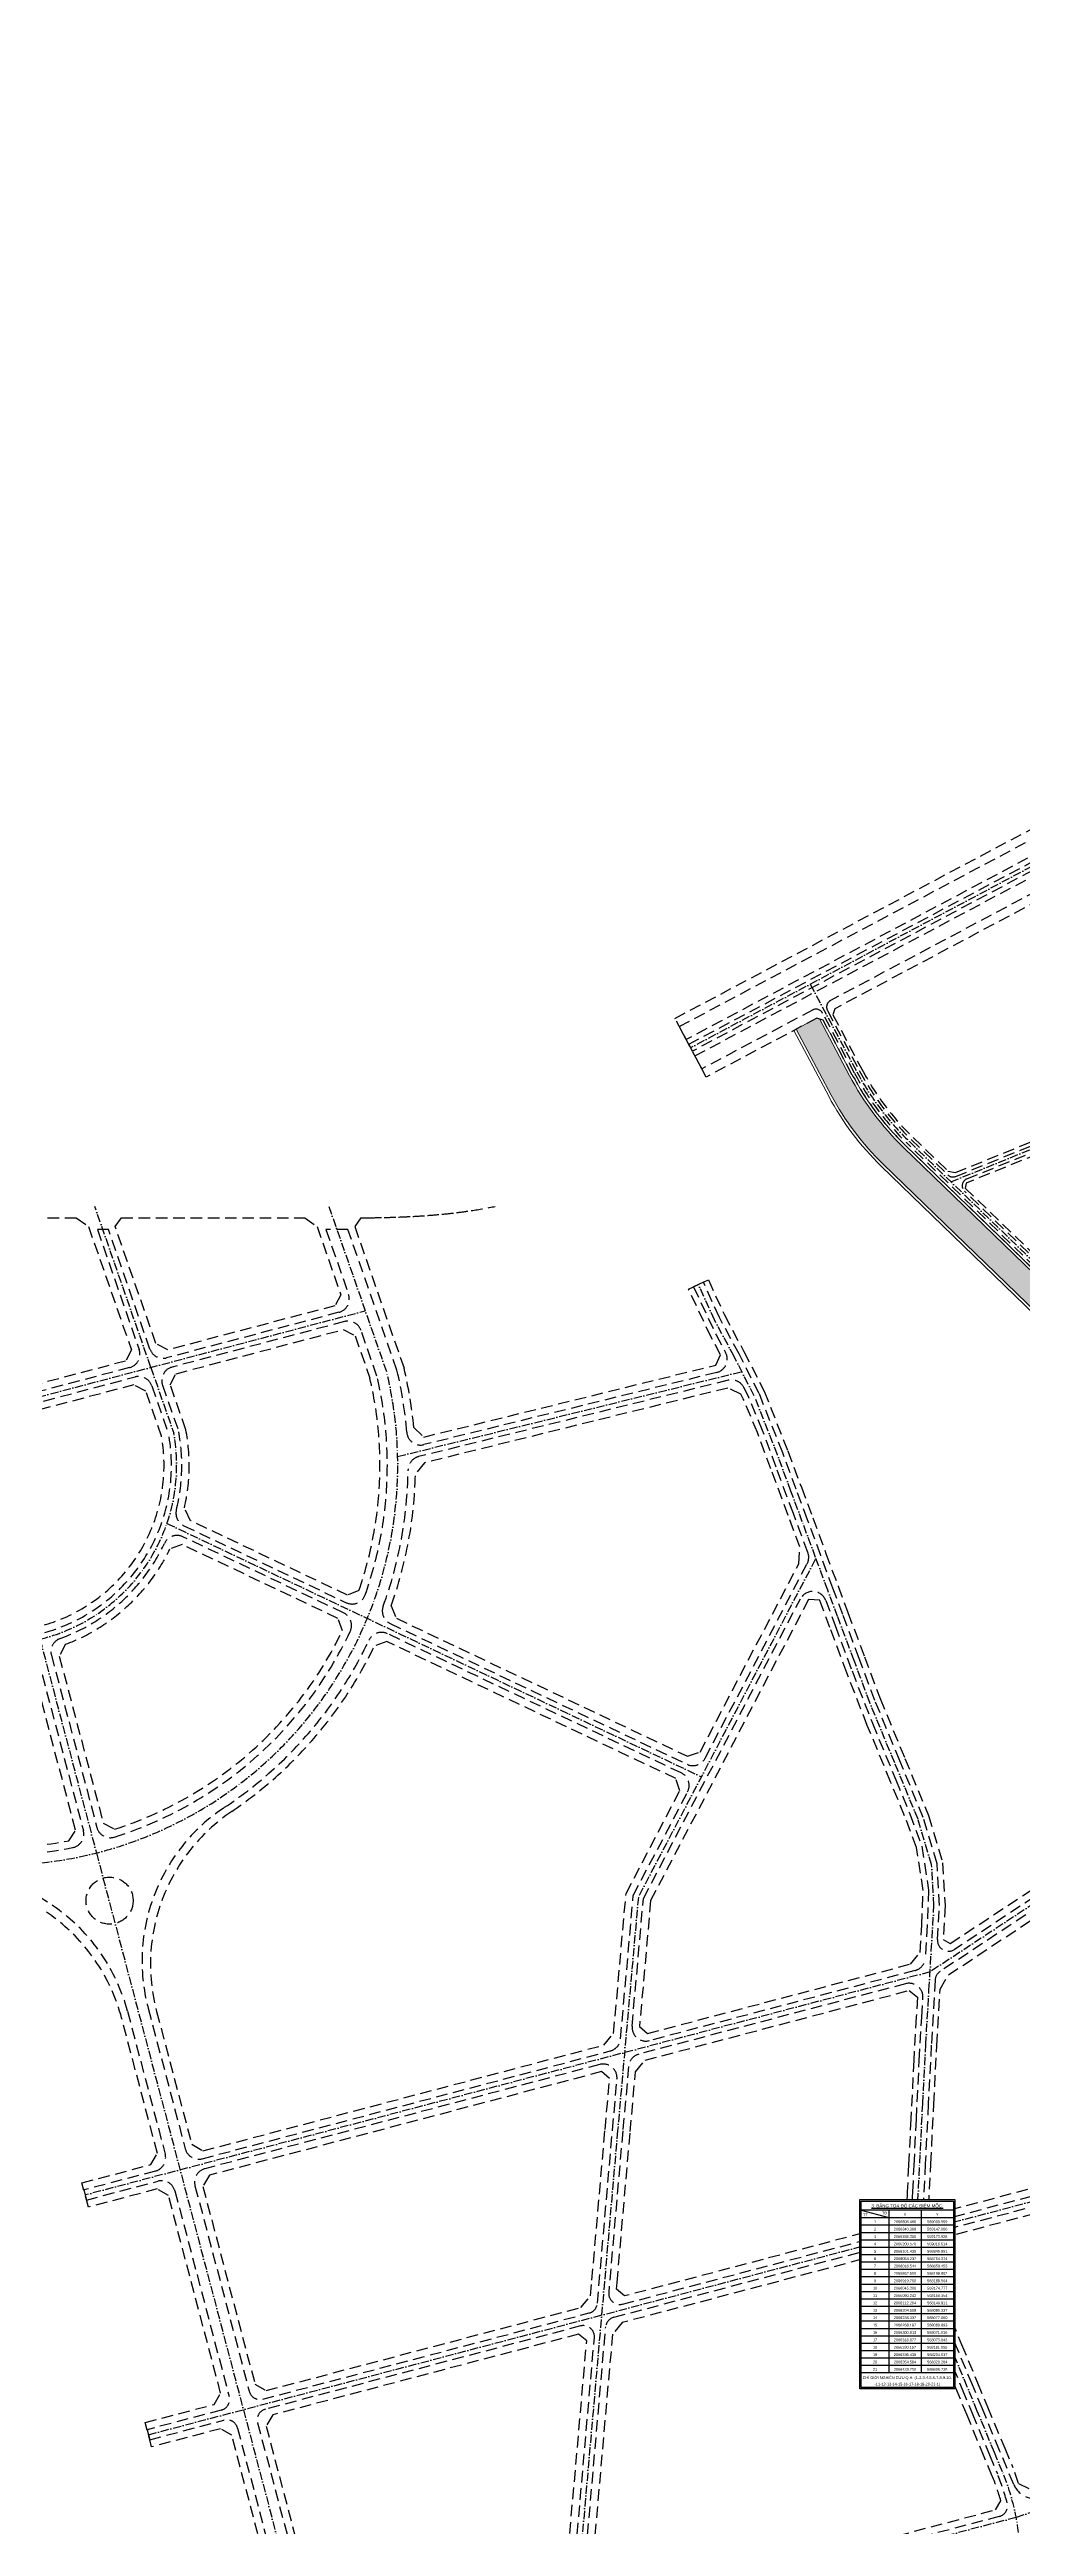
# Model space of a CAD drawing. Header units: metres. Extents: x 563124 to 573994, y 2062953 to 2068466.
# Drawn here: x 566764 to 567819, y 2065749 to 2068434 of the extents above; entities that cross this region are included whole.
import ezdxf
from ezdxf.enums import TextEntityAlignment as Align

# ---------------------------------------------------------------- set-up
doc = ezdxf.new("R2010")
doc.units = ezdxf.units.M
doc.linetypes.add('ACAD_ISO10W100', pattern=[18.5, 12, -3, 0.5, -3])
doc.linetypes.add('HIDDEN', pattern=[0.375, 0.25, -0.125])
doc.layers.add('datKeSog', color=251, linetype='CONTINUOUS', lineweight=13)
doc.layers.add('datMatNc', color=150, linetype='CONTINUOUS', lineweight=13)
for name, color, linetype in [('ghi_chu', 7, 'CONTINUOUS'), ('hacth sdd', 8, 'CONTINUOUS'), ('LogDg phu', 7, 'CONTINUOUS'), ('TimDg', 222, 'CONTINUOUS'), ('ViaHeSphu', 32, 'CONTINUOUS')]:
    doc.layers.add(name, color=color, linetype=linetype)
doc.styles.add('avantH', font='VHAVAN.ttf', dxfattribs={"height": 10})

# ---------------------------------------------------------------- blocks, each defined once
blk = doc.blocks.new('ghi_Eu2')
at = {"color": 32}
blk.add_wipeout([(-103, 205), (5.551115123125783e-16, 205), (5.551115123125783e-16, 2.842170943040401e-14), (-103, 2.842170943040401e-14)], dxfattribs=at).dxf.layer = 'ghi_chu'
at = {"layer": 'ghi_chu', "color": 32, "lineweight": -2}
blk.add_lwpolyline([(0, 205), (0, 0), (-103, 0), (-103, 205)], close=True, dxfattribs=at)
at = {"layer": 'ghi_chu', "lineweight": -2}
blk.add_lwpolyline([(-1.5, 203.5), (-1.5, 1.5), (-101.5, 1.5), (-101.5, 203.5)], close=True, dxfattribs=at)
at = {"layer": 'ghi_chu', "color": 32, "lineweight": -2}
for points in [[(-101.5, 193.5), (-71.5, 185.5)], [(-71.5, 193.5), (-71.5, 17.5)], [(-36.5, 193.5), (-36.5, 17.5)], [(-101.5, 185.5), (-1.5, 185.5)], [(-101.5, 177.5), (-1.5, 177.5)], [(-101.5, 169.5), (-1.5, 169.5)], [(-101.5, 161.5), (-1.5, 161.5)], [(-101.5, 153.5), (-1.5, 153.5)], [(-101.5, 145.5), (-1.5, 145.5)], [(-101.5, 137.5), (-1.5, 137.5)], [(-101.5, 129.5), (-1.5, 129.5)], [(-101.5, 121.5), (-1.5, 121.5)], [(-101.5, 113.5), (-1.5, 113.5)], [(-101.5, 105.5), (-1.5, 105.5)], [(-101.5, 97.5), (-1.5, 97.5)], [(-101.5, 89.5), (-1.5, 89.5)], [(-101.5, 81.5), (-1.5, 81.5)], [(-101.5, 73.5), (-1.5, 73.5)], [(-101.5, 65.5), (-1.5, 65.5)], [(-101.5, 57.5), (-1.5, 57.5)], [(-101.5, 49.5), (-1.5, 49.5)], [(-101.5, 41.5), (-1.5, 41.5)], [(-101.5, 33.5), (-1.5, 33.5)], [(-101.5, 25.5), (-1.5, 25.5)]]:
    blk.add_lwpolyline(points, dxfattribs=at)
at = {"layer": 'ghi_chu', "lineweight": -2}
for points in [[(-1.5, 193.5), (-101.5, 193.5)], [(-101.5, 17.5), (-1.5, 17.5)]]:
    blk.add_lwpolyline(points, dxfattribs=at)
at = {"layer": 'ghi_chu', "lineweight": -2, "style": 'avantH'}
blk.add_text('tt', height=3, dxfattribs=at).set_placement((-99.5, 186.9994664911646))
for s, height, p in [('%%U3. b¶ng to¹ ®é c¸c ®iÓm mèc:', 3.5, (-51.5, 196.4994664911646)), ('x', 3, (-54, 187.4994664911646)), ('y', 3, (-19, 187.4994664911646)), ('3', 3, (-86.5, 163.4994664911646)), ('2', 3, (-86.5, 171.4994664911646)), ('1', 3, (-86.5, 179.4994664911646)), ('2066606.466', 3, (-54, 179.4994664911646)), ('2066340.366', 3, (-54, 171.4994664911646)), ('2066288.350', 3, (-54, 163.4994664911646)), ('569000.559', 3, (-19, 179.4994664911646)), ('569147.006', 3, (-19, 171.4994664911646)), ('569173.928', 3, (-19, 163.4994664911646)), ('4', 3, (-86.5, 155.4994664911646)), ('5', 3, (-86.5, 147.4994664911646)), ('6', 3, (-86.5, 139.4994664911646)), ('7', 3, (-86.5, 131.4994664911646)), ('2066200.570', 3, (-54, 155.4994664911646)), ('2066101.435', 3, (-54, 147.4994664911646)), ('2066054.237', 3, (-54, 139.4994664911646)), ('2066016.544', 3, (-54, 131.4994664911646)), ('569016.614', 3, (-19, 155.4994664911646)), ('568845.991', 3, (-19, 147.4994664911646)), ('568754.374', 3, (-19, 139.4994664911646)), ('568658.455', 3, (-19, 131.4994664911646)), ('10', 3, (-86.5, 107.4994664911646)), ('8', 3, (-86.5, 123.4994664911646)), ('9', 3, (-86.5, 115.4994664911646)), ('2065862.500', 3, (-54, 123.4994664911646)), ('2065919.750', 3, (-54, 115.4994664911646)), ('2066045.300', 3, (-54, 107.4994664911646)), ('568198.802', 3, (-19, 123.4994664911646)), ('568189.564', 3, (-19, 115.4994664911646)), ('568174.777', 3, (-19, 107.4994664911646)), ('11', 3, (-86.5, 99.49946649116464)), ('12', 3, (-86.5, 91.49946649116464)), ('13', 3, (-86.5, 83.49946649116464)), ('2066080.242', 3, (-54, 99.49946649116464)), ('2066112.204', 3, (-54, 91.49946649116464)), ('2066204.509', 3, (-54, 83.49946649116464)), ('568166.354', 3, (-19, 99.49946649116464)), ('568149.911', 3, (-19, 91.49946649116464)), ('568090.337', 3, (-19, 83.49946649116464)), ('14', 3, (-86.5, 75.49946649116464)), ('15', 3, (-86.5, 67.49946649116464)), ('16', 3, (-86.5, 59.49946649116464)), ('17', 3, (-86.5, 51.49946649116464)), ('2066236.337', 3, (-54, 75.49946649116464)), ('2066268.187', 3, (-54, 67.49946649116464)), ('2066300.813', 3, (-54, 59.49946649116464)), ('2066318.077', 3, (-54, 51.49946649116464)), ('568077.060', 3, (-19, 75.49946649116464)), ('568069.893', 3, (-19, 67.49946649116464)), ('568071.016', 3, (-19, 59.49946649116464)), ('568073.843', 3, (-19, 51.49946649116464)), ('20', 3, (-86.5, 27.49946649116464)), ('18', 3, (-86.5, 43.49946649116464)), ('19', 3, (-86.5, 35.49946649116464)), ('2066330.157', 3, (-54, 43.49946649116464)), ('2066336.438', 3, (-54, 35.49946649116464)), ('2066354.564', 3, (-54, 27.49946649116464)), ('568191.058', 3, (-19, 43.49946649116464)), ('568234.037', 3, (-19, 35.49946649116464)), ('568320.264', 3, (-19, 27.49946649116464)), ('chØ giíi nghiªn cøu q.h: (1-2-3-4-5-6-7-8-9-10-', 3, (-51.5, 10.49946649116464)), ('21', 3, (-86.5, 19.49946649116464)), ('-11-12-13-14-15-16-17-18-19-20-21-1)', 3, (-51.5, 3.5)), ('2066433.790', 3, (-54, 19.49946649116464)), ('568606.738', 3, (-19, 19.49946649116464))]:
    blk.add_text(s, height=height, dxfattribs=at).set_placement(p, align=Align.CENTER)
blk.add_text('t®', height=3, dxfattribs=at).set_placement((-73.5, 188.9982511748094), align=Align.RIGHT)

msp = doc.modelspace()

# ---------------------------------------------------------------- hatches: boundary and pattern name
at = {"layer": 'hacth sdd'}
h = msp.add_hatch(dxfattribs=at)
h.set_pattern_fill('DASH', color=152, scale=0.5, style=0)
h.set_pattern_definition([(0, (0, 0), (1.5875, 1.5875), [1.5875, -1.5875])])
edge = h.paths.add_edge_path()
edge.add_line((568089.4094906903, 2066606.831562368), (568096.5534857743, 2066646.555895337))
edge.add_arc((568006.9902945282, 2066662.662874363), 90.99999999747935, 349.8049466083057, 354.593269157797)
edge.add_line((568097.5854266373, 2066654.088375097), (568099.9712974422, 2066679.296643715))
edge.add_arc((568009.3761653308, 2066687.871142982), 90.99999999981577, 354.5932691577892, 369.1421477394828)
edge.add_line((568099.2202101543, 2066702.329621799), (568098.6472853306, 2066705.889739305))
edge.add_arc((568048.2951283458, 2066697.786635786), 50.99999999661144, 9.142147746888547, 24.27248815783677)
edge.add_line((568094.7867675783, 2066718.751546497), (568044.0837223955, 2066831.190264559))
edge.add_arc((568189.0282447147, 2066896.551456779), 158.9999999964824, 198.0536729360422, 204.2724881581285, ccw=False)
edge.add_line((568037.8563519213, 2066847.276119864), (568032.5747542637, 2066863.479542607))
edge.add_arc((567898.516660653, 2066819.782545717), 140.9999999990662, 18.05367293684977, 27.95123354725435)
edge.add_line((568023.0685674539, 2066885.872049513), (567997.6486762641, 2066933.778233347))
edge.add_arc((567873.0967694623, 2066867.688729551), 140.9999999997684, 27.9512335469934, 42.53662133799664)
edge.add_line((567976.9919672, 2066963.01337425), (567951.3311628575, 2066990.981318418))
edge.add_line((567951.3311628575, 2066990.981318418), (567689.8956428984, 2067243.945485724))
edge.add_arc((567906.8503208783, 2067468.165617967), 312.0000000002941, 207.9784266503596, 225.9434859584289, ccw=False)
edge.add_line((567631.3155397438, 2067321.794226003), (567598.6472911579, 2067383.290113986))
edge.add_line((567598.6472911579, 2067383.290113986), (567595.9427644068, 2067384.11808443))
edge.add_line((567595.9427644068, 2067384.11808443), (567573.44567074, 2067372.167030913))
edge.add_line((567573.44567074, 2067372.167030913), (567611.3271069421, 2067300.85765076))
edge.add_arc((567876.2643964944, 2067441.599373803), 300.0000000005672, 207.9784266505278, 225.9434859586242)
edge.add_line((567667.6541292066, 2067226.0030928), (567890.3890136704, 2067010.485535789))
edge.add_line((567890.3890136704, 2067010.485535789), (567955.4795541393, 2066935.546288197))
edge.add_arc((567872.0548541446, 2066863.08547513), 110.4999999977253, 28.05827048332219, 40.97684428070818, ccw=False)
edge.add_line((567969.5677535841, 2066915.061281448), (568054.6304946976, 2066755.473290268))
edge.add_arc((567957.1175952578, 2066703.497483949), 110.4999999984394, -4.937905462087315, 28.058270483798083, ccw=False)
edge.add_line((568067.2074820693, 2066693.986079136), (568053.8780515629, 2066539.704401028))
edge.add_line((568053.8780515629, 2066539.704401028), (568053.3664489492, 2066526.851457733))
edge.add_line((568053.3664489492, 2066526.851457733), (568058.1642466432, 2066521.895486345))
edge.add_line((568058.1642466432, 2066521.895486345), (568077.6576209503, 2066522.03881998))
edge.add_line((568077.6576209503, 2066522.03881998), (568081.7841965083, 2066526.06377207))
edge.add_line((568081.7841965083, 2066526.06377207), (568082.0970106234, 2066535.749517252))
edge.add_arc((568290.9880967231, 2066529.003099807), 209.0000000005824, 173.5977105298602, 178.150199018571, ccw=False)
edge.add_line((568083.291532704, 2066552.30840596), (568089.4094906903, 2066606.831562368))

# ---------------------------------------------------------------- linework, layer by layer
at = {"layer": 'datKeSog'}
msp.add_lwpolyline([(567573.4456707399, 2067372.167030912), (567570.7962978446, 2067370.759613682), (567608.6777340465, 2067299.45023353, 0.07854830681870029), (567665.5680265334, 2067223.84712999), (567888.2094084307, 2067008.420045763), (567953.2146301575, 2066933.579026304, -0.05642768786353271), (567966.9203445495, 2066913.650173584), (568051.9830856629, 2066754.062182404, -0.1449760631686074), (568064.2186163638, 2066694.244307321), (568050.8831939668, 2066539.893275991), (568050.4826454618, 2066529.830334393), (568053.3664489493, 2066526.851457733), (568053.878051563, 2066539.704401027), (568067.2074820693, 2066693.986079137, 0.1449760631665236), (568054.6304946976, 2066755.473290268), (567969.5677535838, 2066915.061281449, 0.05642768786245987), (567955.4795541393, 2066935.546288197), (567890.3890136726, 2067010.48553579), (567667.6541292054, 2067226.003092801, -0.07854830681780736), (567611.3271069421, 2067300.85765076)], format="xyb", close=True, dxfattribs=at)
msp.add_lwpolyline([(567953.4813822815, 2066993.075242072), (567691.9817455711, 2067246.101448534, -0.0785483068176893), (567633.96491264, 2067323.201643232), (567602.7040812839, 2067382.048158321), (567598.6472911579, 2067383.290113986), (567631.3155397444, 2067321.794226002, 0.07854830681785392), (567689.8956428984, 2067243.945485724), (567951.331162859, 2066990.981318422)], format="xyb", dxfattribs=at)
at = {"layer": 'datMatNc'}
msp.add_lwpolyline([(567951.3311628575, 2066990.981318418), (567689.8956428984, 2067243.945485724, -0.07854830681910788), (567631.3155397438, 2067321.794226003), (567598.6472911579, 2067383.290113986), (567595.9427644068, 2067384.11808443), (567573.44567074, 2067372.167030913), (567611.3271069421, 2067300.85765076, 0.07854830681919123), (567667.6541292066, 2067226.0030928), (567890.3890136704, 2067010.485535789)], format="xyb", dxfattribs=at)
at = {"layer": 'LogDg phu', "linetype": 'HIDDEN', "ltscale": 50}
for points in [[(568138.9654408175, 2067724.673946846), (567454.278081313, 2067360.949841094), (567446.7718560821, 2067375.079829873), (568112.6813174268, 2067728.828617518, 0.383087992672182)], [(567940.2346990369, 2067010.067159164), (567694.0678482584, 2067248.25741133, -0.0785483068464243), (567636.6142855354, 2067324.609060463), (567602.0694806462, 2067389.637445631, 0.4142135623633516), (567591.251373644, 2067392.949327405), (567471.1670880802, 2067329.157366344), (567463.6608628493, 2067343.287355123), (568146.4434799729, 2067705.999611147)], [(568084.8612063822, 2067351.835601005, 0.3857000129483844), (568089.3594234255, 2067361.59269972), (568012.955237145, 2067604.913335437, 0.4692103096837983), (568000.1463557569, 2067610.165199229), (567610.6801082082, 2067403.270387099, 0.4142135623790936), (567607.3682264346, 2067392.452280097), (567641.9130313266, 2067327.423894923, 0.0785483068464029), (567698.240053604, 2067252.56933695), (567737.7776825039, 2067214.312854538, 0.2968628235798705), (567746.3478648246, 2067212.648823803), (567992.3687021811, 2067312.448867513), (568084.8612063822, 2067351.835601004)], [(567758.4075169098, 2067209.986877992), (567995.0558442943, 2067305.984898609), (568085.5163911335, 2067344.506349408, -0.4433138350869086), (568096.2832935513, 2067339.542592725), (568155.3964208482, 2067151.28793793, -0.3823345870829578), (568147.12376182, 2067133.063271552), (567928.340502619, 2067036.849770943, -0.3047518507686627), (567919.5570872433, 2067038.423687834), (567755.8518183086, 2067196.824378938, -0.5421831543117327), (567758.4075169096, 2067209.986877992)], [(567909.9632183514, 2066483.628661577), (567745.2221855847, 2066374.828894912, -0.6176505986024498), (567726.6297684886, 2066385.546460056), (567728.793776435, 2066422.357467605), (567726.2232799886, 2066467.781951574), (567711.2140616528, 2066517.870888848), (567685.8105832728, 2066579.343344545), (567658.8591234755, 2066644.564415166), (567641.8338370768, 2066690.026639612), (567623.9519834004, 2066737.777589591), (567613.329159294, 2066766.295486563), (567600.1193115585, 2066801.854453676), (567585.7463998821, 2066840.539215936), (567573.4443564803, 2066873.652332757), (567558.8567440236, 2066912.916765436), (567533.3829153271, 2066977.409737983), (567511.4904295811, 2067020.205914091), (567490.2333690379, 2067059.78650464), (567473.004144441, 2067097.934424361), (567462.2309424819, 2067093.068787715), (567486.6608123807, 2067041.07493919), (567496.985680011, 2067021.848761719, -0.489822126806631), (567487.3614422608, 2067000.188149823), (567169.9364401906, 2066921.926096296, -0.4622508193573846), (567151.3943092335, 2066935.283047801, 0.0383473536440014), (567140.7306528646, 2067002.555847162), (567087.639927015, 2067155.012887167), (567063.8147013099, 2067155.012887167), (567088.2686724464, 2067084.790075247, -0.4369460095992773), (567077.9318995744, 2067065.354020745), (566891.0135534077, 2067016.006685059, -0.3918407418506575), (566873.0190102048, 2067025.576811857), (566827.9449671147, 2067155.012887167), (566816.0323542719, 2067155.012887167), (566861.3483455264, 2067024.882025677, -0.4369460095992773), (566851.011572655, 2067005.445971175), (566630.9052048872, 2066947.336839359)], [(566904.2246437193, 2066935.965711637, -0.1074505511991619), (566901.6634938752, 2066851.257116518, 0.3572366886081724), (566909.7926543882, 2066834.074769683), (567085.776600355, 2066750.649554009, 0.4450052450212901), (567106.3497612479, 2066759.219793913, 0.1434462067725093), (567119.1024151196, 2066996.246905697), (567101.8746223669, 2067045.718790795, 0.3918407418573919), (567083.8800791642, 2067055.288917593), (566896.9617330004, 2067005.941581908, 0.4369460096112267), (566886.6249601286, 2066986.505527406), (566904.2246427253, 2066935.965711452)], [(566630.9052048872, 2066935.701388398), (566856.959752252, 2066995.380868023, -0.3918407418506576), (566874.9542954548, 2066985.810741226), (566893.315989149, 2066933.082709626, -0.6038593596360406), (566630.9052048743, 2066727.871868059)], [(567152.8084040517, 2066894.532714181, -0.0850632342966613), (567125.7819730497, 2066746.758977832, 0.3874986919730536), (567133.444081119, 2066728.052777687), (567455.184220428, 2066575.531816951, 0.4025259238964896), (567474.8954514712, 2066582.12282952), (567585.3504088927, 2066792.874419268, 0.212745899169738), (567586.1253525153, 2066805.061834104), (567570.3941806844, 2066847.401322349), (567551.7350629304, 2066897.628639296), (567536.9615887877, 2066937.389570315), (567521.613999955, 2066974.256072984), (567516.6330151933, 2066983.940779032, 0.3474189871635234), (567499.7030891967, 2066991.644128477), (567164.2167023243, 2066908.928988221, 0.3419358935745114), (567152.8084038115, 2066894.532714184)], [(567090.0882863383, 2066719.596718622, 0.4134856229830599), (567082.9435527854, 2066739.542497439), (566908.7717284511, 2066822.108676585, 0.4155968056082361), (566888.7620554805, 2066814.915822404, -0.1995471686010304), (566775.5874548216, 2066711.800481989, 0.3889877638670156), (566766.1573597554, 2066693.855481359), (566815.4564309897, 2066507.119951784, 0.4276682637455122), (566834.447223866, 2066496.635886928, 0.2096886550683627), (567090.0882866275, 2066719.596718486)], [(567110.3895910132, 2066709.895060165, -0.1370365281782964), (566953.9095825105, 2066528.887023209, 0.32124832434915), (566871.0703241708, 2066311.156034938), (566911.320897841, 2066158.694497592, 0.4142135623733932), (566929.6528736561, 2066148.020292108), (567372.0101866815, 2066264.804734444, 0.3160029663279752), (567383.1227453344, 2066277.98371912), (567396.8846781239, 2066433.275780149), (567455.7314472627, 2066545.557296861, 0.4259985971912807), (567448.8709080272, 2066566.07458044), (567130.3832009668, 2066717.053725186, 0.4148586811675652), (567110.389590796, 2066709.895060266)], [(566751.4447181429, 2066690.820335488), (566800.8434349251, 2066503.707367477, -0.4333387863485572), (566789.2212653408, 2066485.157738655, -0.0945834816232622), (566630.9052048934, 2066484.420557654)], [(566671.6567408852, 2066456.295944133, -0.3177291439290772), (566848.6269176078, 2066308.021639517), (566889.5662618675, 2066152.951169843, -0.41421356230716), (566878.8920563824, 2066134.619194023), (566801.3379720687, 2066114.144545543), (566804.2096359414, 2066103.26722756), (566881.7637202565, 2066123.741876041, -0.4142135624060628), (566900.095696072, 2066113.067670556), (566958.9196081697, 2065890.253850696, -0.4142135623401276), (566950.3802437821, 2065875.588270045), (566869.92554134, 2065854.34784453), (566872.7972052144, 2065843.470526542), (566953.251907656, 2065864.710952057, -0.4142135624060628), (566967.9174883083, 2065856.171587669), (567042.307312655, 2065574.397045132, -0.4142135623401276)], [(566980.674244143, 2065895.997178445, 0.4142135624060626), (566995.3398247954, 2065887.457814056), (567349.125635431, 2065980.858956947, 0.3164241462386632), (567358.0172907083, 2065991.420453088), (567374.3612265051, 2066179.117205413), (567379.2513605522, 2066234.298334875, 0.5197534133048425), (567360.4810315686, 2066250.125531498), (566932.5245375303, 2066137.14297412, 0.4142135623401275), (566921.8503320458, 2066118.810998306), (566980.6742441434, 2065895.997178444)], [(568121.409168812, 2065869.547781731), (567839.8815684333, 2065780.756840625, -0.3885952892119609), (567809.275189152, 2065795.007400011), (567793.9709257017, 2065831.843864622), (567775.264984491, 2065876.864723126), (567764.4249333385, 2065902.955846242), (567747.281988876, 2065944.214712572), (567729.2232768235, 2065987.679141002), (567710.464687371, 2066038.557694003), (567709.9613827929, 2066054.871221176, -0.3491088883845632), (567718.8925676671, 2066066.843741356), (568010.5497664135, 2066143.842634098)], [(567342.3764804489, 2065684.115206062), (567367.0485707542, 2065965.747305955, -0.3162801207754457), (567375.9396792423, 2065976.30254163), (567683.1664304101, 2066057.411870524, -0.4824600276535601), (567698.223831549, 2066046.179445665), (567698.5305658912, 2066036.237316696), (567718.0483342491, 2065983.299657691), (567736.2004704069, 2065939.6103724), (567753.3433037947, 2065898.351773408), (567764.1834572515, 2065872.260404062), (567782.889280884, 2065827.239828553), (567791.5580962572, 2065806.374498329, -0.033971309950736), (567802.1595765763, 2065774.99941431, -0.4141603264595829), (567793.6196556231, 2065760.3359426), (567355.0513083818, 2065644.551805246, -0.5192549419956226), (567340.033396713, 2065657.194793225), (567342.3764804489, 2065684.115206062)]]:
    msp.add_lwpolyline(points, format="xyb", dxfattribs=at)
for points in [[(567578.1050659316, 2066754.81530148, -0.6487371503371819), (567605.4456983303, 2066753.092784208), (567615.5921733713, 2066725.881082095), (567634.0009709243, 2066676.72200848), (567656.0665373283, 2066619.899830512), (567681.3699550475, 2066558.666318894), (567696.6182113069, 2066521.767744282), (567709.7439059587, 2066486.732244093), (567717.0532098458, 2066439.179207285), (567715.5166587231, 2066400.981014155), (567713.4355699879, 2066365.62205404, -0.32416129157546), (567702.2903681099, 2066352.00027901), (567414.4139259369, 2066275.999524032, -0.5197534133064325), (567395.6435969532, 2066291.826720655), (567407.8923715285, 2066430.044039254)], [(567402.8847708235, 2066261.320321084, 0.3160029663304504), (567391.7722121709, 2066248.141336407), (567385.5680698525, 2066178.132707365), (567370.3236995771, 2066003.063585927, 0.5192671827091861), (567385.3415711095, 2065990.420136915), (567689.4155301802, 2066070.697113679, 0.3266862290317931), (567698.3376309961, 2066081.703963448), (567699.8413475021, 2066111.961969019), (567701.2733520322, 2066140.767060157), (567703.7693523843, 2066190.990067241), (567706.9270911153, 2066254.529688149), (567709.6623751555, 2066301.534224373), (567710.8841320982, 2066322.284817115, 0.5103969669230377), (567692.0811793208, 2066337.669553474)], [(567331.1688521343, 2065685.090689306), (567354.7342454463, 2065954.08985108, 0.5194334140765106), (567339.7169206889, 2065966.739560381), (566998.2114886689, 2065876.58049607, 0.4142135623721753), (566989.6721242818, 2065861.914915418), (567064.0619486286, 2065580.140372881, 0.4142135623728919), (567078.7275292806, 2065571.601008494), (567318.8358727344, 2065634.990757379, 0.316434750184255), (567327.7275681377, 2065645.552714439)]]:
    msp.add_lwpolyline(points, format="xyb", close=True, dxfattribs=at)
at = {"layer": 'LogDg phu', "linetype": 'HIDDEN', "ltscale": 50, "elevation": 3.0256135e-09}
msp.add_lwpolyline([(568008.258764243, 2066502.277496886), (568008.2587642425, 2066502.277496886, 0.1450850854462245), (567916.1629986268, 2066474.241157939), (567729.4099954761, 2066350.904046199, 0.2363348726012495), (567724.0438458779, 2066341.596119495), (567719.9008593707, 2066271.240114893), (567716.6114419358, 2066207.607695197), (567713.3971455975, 2066142.942733489), (567710.8918734312, 2066092.537971513, 0.5075175293600156), (567725.9401865894, 2066080.33979733), (568007.678102545, 2066154.719952063)], format="xyb", dxfattribs=at)
at = {"layer": 'LogDg phu', "linetype": 'HIDDEN', "ltscale": 50}
msp.add_circle((566829.2680959686, 2066427.772787729), 25.50477131472418, dxfattribs=at)
at = {"layer": 'TimDg', "linetype": 'ACAD_ISO10W100', "ltscale": 0.75}
for points in [[(569495.4277969634, 2068433.939334007), (567458.9694720813, 2067352.118598108)], [(567741.231617131, 2067206.796369474), (567993.7122732376, 2067309.216883061), (568555.0230853686, 2067548.24381345)], [(566873.9866528246, 2067005.693776543), (566813.2383427237, 2067180.140582376)], [(566630.9052048872, 2066941.519113881), (567106.3617955745, 2067067.041923527)], [(566873.9866528269, 2067005.693776544), (566898.7713525665, 2066934.52123372)], [(567141.4795095238, 2066909.116512557), (567514.5283136959, 2067001.092775581)], [(566891.451731869, 2066836.544255126), (567470.6794877019, 2066561.961251608)], [(566871.3613732614, 2065848.909185596), (568071.6589337166, 2066165.793471462)], [(567811.8071871304, 2065759.319812215), (566954.7490777657, 2065533.052379977)]]:
    msp.add_lwpolyline(points, dxfattribs=at)
for points in [[(567588.749073036, 2067421.106952984), (567639.2636584309, 2067326.016477693, 0.07854830681781938), (567696.1539509171, 2067250.413374154), (567957.7818211265, 2066997.263089371)], [(567066.9769961882, 2067180.140582376), (567129.9177694177, 2066999.397828737, -0.5406273618121478), (566630.9052048872, 2066472.982636944, -0.5406273618121478)], [(566630.9052048872, 2066721.72167594, 0.1633930729432181), (566753.8376359314, 2066711.13833739, 0.2558592711738446), (566891.4517319107, 2066836.544255247, 0.1288256413107608), (566898.7713536894, 2066934.521233926)], [(566753.8376359537, 2066711.138337395), (566815.0095858234, 2066479.430595888), (567099.735567445, 2065400.942591377, -0.0402322847460783), (567105.4155640637, 2065369.314760381), (567133.5111576923, 2065081.394470211)], [(569579.458327795, 2066552.489101444), (569316.6908584707, 2066388.630738333, -0.0121560828798097), (569316.4815255365, 2066388.50716488), (569007.7068141839, 2066216.212450042), (568836.948536262, 2066116.998506182, -0.0506837863320612), (568652.7276902705, 2066033.6086813), (568203.7804233594, 2065882.944183276), (567811.8071871288, 2065759.319812214)], [(569579.4583277953, 2066552.489101444), (569316.690858471, 2066388.630738333, -0.0121560828798097), (569316.4815255367, 2066388.50716488), (569007.7068141841, 2066216.212450042), (568836.9485362623, 2066116.998506182, -0.0506837863320612), (568652.7276902708, 2066033.6086813), (568203.7804233596, 2065882.944183276), (567811.807187129, 2065759.319812214)], [(568090.2218152452, 2066508.505318433), (568008.2174050667, 2066507.902344833, 0.1450850854463111), (567913.0631084897, 2066478.934909758), (567718.5559912642, 2066350.476755691), (566802.7738040049, 2066108.705886553)]]:
    msp.add_lwpolyline(points, format="xyb", dxfattribs=at)
at = {"layer": 'TimDg', "linetype": 'ACAD_ISO10W100', "ltscale": 0.75, "elevation": 3.0256135e-09}
for points in [[(567816.2204722706, 2065715.087808976, 0.0964100116880603), (567797.0989186661, 2065808.676516364), (567788.4301032928, 2065829.541846587), (567769.7242208712, 2065874.562563594), (567758.8841185665, 2065900.653809825), (567741.7412296414, 2065941.912542486), (567723.6358055363, 2065985.489399346), (567704.497626631, 2066037.39750535), (567703.5965576154, 2066066.603704809), (567705.3455244607, 2066101.814209505), (567707.4045430842, 2066143.240584321), (567710.6191357607, 2066207.911507737), (567713.9099706307, 2066271.571347129), (567717.4034995529, 2066330.898293168), (567719.8914849629, 2066373.164045357), (567722.7838047593, 2066422.364052551), (567720.2728118667, 2066466.737020491), (567705.5533751948, 2066515.858895039), (567680.2654184349, 2066577.051806433), (567653.2754988403, 2066642.365947676), (567636.214926043, 2066687.922396567), (567618.33121869, 2066735.678296525), (567607.7065704771, 2066764.20109047), (567594.4948751347, 2066799.765024348), (567580.122051654, 2066838.449549215), (567567.8199648495, 2066871.562782857), (567553.2537399364, 2066910.769648215), (567527.9090825435, 2066974.935593308), (567506.1761110515, 2067017.419945525), (567484.849989965, 2067057.129126623), (567467.5359817008, 2067095.464769274)], [(567594.1647045505, 2066797.574992891), (567402.388524083, 2066431.659909919), (567379.9646474225, 2066178.624956455), (567365.7225642753, 2066015.066273839), (567336.7726655349, 2065684.60294775), (567301.5798202008, 2065280.261476442, 0.0782645832755356), (567306.9733684624, 2065202.660582067), (567341.5579525483, 2065051.971704285), (567345.2317327136, 2065031.859342091, 0.0247708474153709), (567345.9095665065, 2065028.967029097), (567353.9796697705, 2065000.874283548, -0.1362929719945765), (567354.1212481138, 2064984.818020207), (567206.3690519657, 2064434.060013579)]]:
    msp.add_lwpolyline(points, format="xyb", dxfattribs=at)
at = {"layer": 'ViaHeSphu', "linetype": 'HIDDEN', "ltscale": 50}
for points in [[(567953.4813822815, 2066993.075242072), (567691.9817455711, 2067246.101448534, -0.0785483068176893), (567633.96491264, 2067323.201643232), (567602.7040812839, 2067382.048158321), (567595.9427644073, 2067384.11808443), (567475.8584788464, 2067320.326123363), (567442.0804653161, 2067383.911072855), (568113.2911110886, 2067740.475990427)], [(567247.2932558353, 2067180.140582376, -0.01234518492190993), (567221.2319789393, 2067175.54107891, -0.0072501287013644), (567205.3445129407, 2067173.374924249, -0.0063750863498539), (567189.5205452566, 2067171.65125466, -0.0056250593421166), (567173.7672877114, 2067170.316927108, -0.0048750386308756), (567158.0971826719, 2067169.320535869, -0.0041250234083082), (567142.5194985028, 2067168.611261731, -0.0033750128279868), (567127.0408184527, 2067168.139015556, -0.0026250060181589), (567111.6655206796, 2067167.854540099, -0.0012240060131957), (567101.697812264, 2067167.746864835), (567094.9866416283, 2067158.241970852), (567148.4183627884, 2067004.80571771, -0.0359807653146664), (567158.9671033993, 2066940.596151411), (567169.7519119948, 2066930.120166655), (567486.5016702466, 2067008.215736863), (567491.4797600586, 2067019.419582218), (567481.2987481107, 2067038.377882657), (567456.7621622335, 2067090.598853735), (567478.4723071812, 2067100.404079448), (567495.6167481107, 2067062.443882657), (567516.8047481108, 2067022.991882657), (567538.8567481107, 2066979.883882657), (567564.459748111, 2066915.063882657), (567579.0687481108, 2066875.741882657), (567591.3707481105, 2066842.628882658), (567605.7437479818, 2066803.943883004), (567618.9517481107, 2066768.389882657), (567629.5727481107, 2066739.876882657), (567647.4527481108, 2066692.130882657), (567664.4427481107, 2066646.762882657), (567691.3557481108, 2066581.634882657), (567716.8747481108, 2066519.882882657), (567732.1737481108, 2066468.826882657), (567734.8037481107, 2066422.350882658), (567732.6496243705, 2066385.708011313), (567740.4067145254, 2066381.236450749), (567905.5542008013, 2066490.304651124, -0.1450850854461998)], [(566630.9052048872, 2066736.68421881, 0.6095512074855076), (566885.5534838487, 2066931.047623883), (566868.556606424, 2066979.856405071), (566855.5992367557, 2066986.747586985), (566630.9052048872, 2066927.427289943)], [(566630.9052048872, 2066492.560564279, 0.0939465848878957), (566785.1956414707, 2066492.529569778), (566792.4452755246, 2066504.177286787), (566744.6597552879, 2066685.179772314), (566732.2055755307, 2066693.449027207, -0.1250832250923348), (566630.9052048872, 2066706.957619574, -0.1250832250923348)], [(566961.6392247378, 2066524.434754308, 0.3188245481214696), (566880.2615090518, 2066307.682285547), (566918.2901024878, 2066163.63718781), (566930.5114196978, 2066156.521050821), (567365.0513982058, 2066271.241679525), (567375.6028626211, 2066283.755232181), (567389.0569850359, 2066435.573907008), (567447.3858952468, 2066546.86733233), (567442.9918868674, 2066560.008153025), (567129.6041123155, 2066708.56967401), (567116.344676741, 2066703.788833617, -0.1331196671821712), (566961.6392247215, 2066524.43475433)], [(568005.6360304516, 2066162.454933763), (567726.2501643555, 2066088.695731398), (567717.0778553096, 2066096.130812143), (567719.3897481108, 2066142.644882657), (567722.6037481108, 2066207.303882657), (567725.8917481108, 2066270.908882657), (567729.4753544193, 2066331.765518691), (567738.4070673825, 2066347.258141114), (567920.5720161782, 2066467.565168393, -0.1450850854462575), (568008.3175899828, 2066494.277196159)], [(567033.0407769089, 2065578.156209305), (566961.7140606935, 2065848.328279324), (566949.4927434836, 2065855.444416313), (566874.8392773021, 2065835.735544865), (566867.8834692517, 2065862.08282621), (566942.5369354335, 2065881.791697659), (566949.653072423, 2065894.013014868), (566893.1264914245, 2066108.124980339), (566880.9051742146, 2066115.24111733), (566806.2517080301, 2066095.53224588), (566799.2958999795, 2066121.879527226), (566873.9493661643, 2066141.588398676), (566881.0655031538, 2066153.809715886), (566842.3286447168, 2066300.537587088, 0.3153426489749935), (566667.0873062855, 2066448.662055879, -0.0201622706711429)], [(567716.1810699014, 2066047.843073574), (567716.4317481108, 2066039.717882657), (567734.8107481108, 2065989.868882657), (567752.8227481105, 2065946.516882658), (567769.9657481104, 2065905.257882658), (567780.8057481105, 2065879.166882659), (567799.5117481106, 2065834.145882657), (567808.1805634841, 2065813.280552434, -0.0174026163629556), (567814.585712669, 2065796.210250393), (567835.6569640579, 2065785.715782392), (568119.6044601985, 2065875.269934003)]]:
    msp.add_lwpolyline(points, format="xyb", dxfattribs=at)
for points in [[(568141.1153770746, 2067719.305075332), (568144.2935437157, 2067711.36848266), (567460.9633131578, 2067348.36531984), (567456.9756310049, 2067355.871876377)], [(566879.4166992297, 2067031.531148017), (566835.3045177098, 2067158.205110633), (566842.0158751411, 2067167.648882658), (567040.9432266143, 2067167.648882657), (567054.2318691821, 2067158.205110632), (567079.9114752279, 2067084.46272599), (567073.5313906962, 2067072.466363855), (566892.3740688981, 2067024.639966102)], [(567412.4010195498, 2066283.742205596), (567697.5177944412, 2066359.014395239), (567707.774065288, 2066371.549710045), (567709.5237481107, 2066401.277882657), (567711.0347481108, 2066438.840882657), (567703.9077481108, 2066485.207882657), (567691.0347481108, 2066519.568882657), (567675.8247481107, 2066556.374882657), (567650.4967481107, 2066617.667882657), (567628.3947481108, 2066674.583882657), (567609.9717481108, 2066723.780882657), (567598.95860501, 2066753.316890797), (567586.7548512706, 2066754.085752917), (567415.7200646164, 2066427.745912394), (567403.6150297658, 2066291.150578031)], [(567703.6727481107, 2066301.886882657), (567700.9357481062, 2066254.852882568), (567697.7767481108, 2066191.287882657), (567695.2807481107, 2066141.064882657), (567693.8487481108, 2066112.259882657), (567692.7277145272, 2066089.702279366), (567682.5626351346, 2066077.162015131), (567387.4595869499, 2065999.253401668), (567378.6635572597, 2066006.662658737), (567379.2955818161, 2066013.877223573), (567393.5373806751, 2066177.432619838), (567399.2920948843, 2066242.369823345), (567409.8435592996, 2066254.883376001), (567695.8322747389, 2066330.385762111), (567704.9132380321, 2066322.95564048)], [(566930.3510907595, 2066117.952452263), (566986.8776717571, 2065903.840486794), (566999.098988967, 2065896.724349804), (567340.1201421516, 2065986.75556219), (567350.6615665315, 2065999.269999491), (567352.1495482413, 2066016.255323899), (567366.391915677, 2066179.817292876), (567371.2799277399, 2066234.974477498), (567362.4939379557, 2066242.382849933), (566937.4672277491, 2066130.173769473)], [(567082.4866934525, 2065580.867544239), (567309.845043745, 2065640.891234065), (567320.380867061, 2065653.406160455), (567323.1989831103, 2065685.784366279), (567346.3887181521, 2065950.495397359), (567337.5926883328, 2065957.90465444), (567006.0547970177, 2065870.377068456), (566998.9386600283, 2065858.155751246), (567070.2653762425, 2065587.983681228)]]:
    msp.add_lwpolyline(points, close=True, dxfattribs=at)
for points in [[(568083.28213305, 2067360.918965924), (568008.8661506315, 2067597.907867092), (568002.9526097538, 2067600.332521539), (567615.3714989743, 2067394.439144119), (567613.3015728659, 2067387.677827243), (567644.5624042221, 2067328.831312154, 0.0785483068178036), (567700.3261562628, 2067254.725299774), (567737.8242824278, 2067218.442233639), (567746.0508443369, 2067216.844922014), (567990.8331924023, 2067316.14256403), (568080.1797851233, 2067354.189651913)], [(567082.5195636735, 2067046.65563655), (567095.4769333414, 2067039.764454635), (567111.409938703, 2066994.010722755, -0.1418124174686567), (567099.5424531314, 2066763.991597833), (567087.1209480864, 2066758.865644035), (566917.002718635, 2066839.510215924), (566910.4189805143, 2066853.488413642, 0.1029776000165841), (566911.9770303484, 2066938.029851442), (566894.9821573471, 2066986.832876662), (566901.3622418779, 2066998.829238797)], [(567513.5584595829, 2066976.800215261), (567499.2755281365, 2066983.299145738), (567170.545274019, 2066902.249749578), (567160.7334054908, 2066889.856432746, -0.0804993100132208), (567134.5252544747, 2066747.416531248), (567140.098050087, 2066733.751840976), (567455.6517441929, 2066584.163565509), (567469.3299332459, 2066588.737258333), (567576.319173764, 2066792.87614944), (567577.4784112149, 2066811.107292041), (567564.7697481111, 2066845.311882656), (567546.1107481107, 2066895.538882657), (567531.3777481107, 2066935.190882657), (567516.1677481107, 2066971.726882657)], [(566781.662532154, 2066705.515837881), (566774.7816313847, 2066692.52909182), (566822.4927009728, 2066511.808611229), (566834.6038995939, 2066505.078081422, 0.2061044083335831), (567081.5553488978, 2066720.280767321), (567076.7369784414, 2066733.63134666), (566907.9180027893, 2066813.660007095), (566894.7300594808, 2066808.846198527, -0.1913426030829845)], [(567795.3049309781, 2065777.329060083, 0.0297640177377033), (567786.0172738483, 2065804.072480294), (567777.348458475, 2065824.937810518), (567758.6426936319, 2065869.95824453), (567747.8024890228, 2065896.049736991), (567730.6597111725, 2065937.308202314), (567712.4608629617, 2065981.109916035), (567692.5635051514, 2066035.077128042), (567692.3556549432, 2066041.814142112), (567681.04124611, 2066048.576713288), (567384.9321327441, 2065970.402493813), (567374.390708235, 2065957.888056523), (567348.3771967472, 2065660.797325142), (567348.3771967472, 2065660.797325142), (567357.1788276309, 2065653.387578973), (567789.6106506462, 2065767.551644563)]]:
    msp.add_lwpolyline(points, format="xyb", close=True, dxfattribs=at)
for points in [[(567756.7983049972, 2067200.083030497), (567918.1355940383, 2067043.97358912), (567926.3058347956, 2067042.509548154), (567978.7143782501, 2067065.557058485), (567980.417233004, 2067069.577469946), (567908.5453715259, 2067263.338777992), (567904.7220703, 2067265.023795663), (567757.8383242061, 2067205.439394447), (567756.7983049972, 2067200.083030497)], [(566630.9052048872, 2067167.648882657), (566793.1608795649, 2067167.648882658), (566806.4495221336, 2067158.205110633), (566852.9911483068, 2067024.554676425), (566846.6110637754, 2067012.55831429), (566630.9052048872, 2066955.61093782)], [(568012.5918385026, 2066136.107652415), (567725.5434417464, 2066060.325505377), (567716.1830876971, 2066047.777671094)]]:
    msp.add_lwpolyline(points, dxfattribs=at)

# ---------------------------------------------------------------- next in the draw order: block references
at = {"layer": 'ghi_chu'}
msp.add_blockref('ghi_Eu2', (567745.4025597821, 2065898.696775536), dxfattribs=at)

doc.saveas('drawing.dxf')
